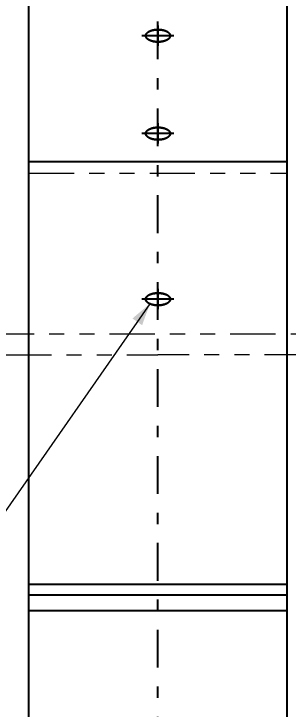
# Model space of a CAD drawing. Header units: millimetres. Extents: x -1604 to 1596, y -1101 to 1107.
# Drawn here: x -1327.3 to -1182.8, y -390.1 to -24.3 of the extents above; entities that cross this region are included whole.
import ezdxf
from ezdxf.enums import TextEntityAlignment as Align

# ---------------------------------------------------------------- set-up
doc = ezdxf.new("R2010")
doc.units = ezdxf.units.MM
doc.header["$LTSCALE"] = 8
for name, pattern in [('CENTER', [5.716318, 2.485356, -1.242678, 0.745607, -1.242678]), ('DIVIDE', [7.953138, 2.982427, -0.994142, 0.994142, -0.994142, 0.994142, -0.994142]), ('PHANTOM', [7.704603, 2.485356, -1.242678, 0.745607, -1.242678, 0.745607, -1.242678])]:
    doc.linetypes.add(name, pattern=pattern)
doc.styles.add('FdaStyle0', font='', dxfattribs={"width": 0.633743, "height": 24})
doc.styles.get('FdaStyle0').set_extended_font_data('굴림체')

# ---------------------------------------------------------------- blocks, each defined once
blk = doc.blocks.new('DC_GROUP_20')
at = {"color": 4, "linetype": 'PHANTOM'}
for p, q in [((-1254.42, -32.93), (-1254.22, -32.88)), ((-1254.22, -32.88), (-1254.42, -32.93)), ((-1254.22, -32.88), (-1254.02, -32.84)), ((-1254.02, -32.84), (-1254.22, -32.88)), ((-1254.02, -32.84), (-1253.81, -32.79)), ((-1253.81, -32.79), (-1254.02, -32.84)), ((-1253.81, -32.79), (-1253.6, -32.75)), ((-1253.6, -32.75), (-1253.81, -32.79)), ((-1253.6, -32.75), (-1253.38, -32.72)), ((-1253.38, -32.72), (-1253.6, -32.75)), ((-1253.38, -32.72), (-1253.16, -32.68)), ((-1253.16, -32.68), (-1253.38, -32.72)), ((-1253.16, -32.68), (-1252.94, -32.65)), ((-1252.94, -32.65), (-1253.16, -32.68)), ((-1252.94, -32.65), (-1252.72, -32.63)), ((-1252.72, -32.63), (-1252.94, -32.65)), ((-1252.72, -32.63), (-1252.5, -32.61)), ((-1252.5, -32.61), (-1252.72, -32.63)), ((-1252.5, -32.61), (-1252.28, -32.59)), ((-1252.28, -32.59), (-1252.5, -32.61)), ((-1252.28, -32.59), (-1252.05, -32.58)), ((-1252.05, -32.58), (-1252.28, -32.59)), ((-1252.05, -32.58), (-1251.83, -32.57)), ((-1251.83, -32.57), (-1252.05, -32.58)), ((-1251.83, -32.57), (-1251.6, -32.56)), ((-1251.6, -32.56), (-1251.83, -32.57)), ((-1251.6, -32.56), (-1251.37, -32.56)), ((-1251.37, -32.56), (-1251.6, -32.56)), ((-1251.37, -30.31), (-1251.37, -41)), ((-1251.37, -32.56), (-1251.15, -32.56)), ((-1251.15, -32.56), (-1251.37, -32.56)), ((-1251.15, -32.56), (-1250.92, -32.57)), ((-1250.92, -32.57), (-1251.15, -32.56)), ((-1250.92, -32.57), (-1250.69, -32.58)), ((-1250.69, -32.58), (-1250.92, -32.57)), ((-1250.69, -32.58), (-1250.47, -32.59)), ((-1250.47, -32.59), (-1250.69, -32.58)), ((-1250.47, -32.59), (-1250.24, -32.61)), ((-1250.24, -32.61), (-1250.47, -32.59)), ((-1250.24, -32.61), (-1250.02, -32.63)), ((-1250.02, -32.63), (-1250.24, -32.61)), ((-1250.02, -32.63), (-1249.8, -32.65)), ((-1249.8, -32.65), (-1250.02, -32.63)), ((-1249.8, -32.65), (-1249.58, -32.68)), ((-1249.58, -32.68), (-1249.8, -32.65)), ((-1249.58, -32.68), (-1249.36, -32.72)), ((-1249.36, -32.72), (-1249.58, -32.68)), ((-1249.36, -32.72), (-1249.15, -32.75)), ((-1249.15, -32.75), (-1249.36, -32.72)), ((-1249.15, -32.75), (-1248.94, -32.79)), ((-1248.94, -32.79), (-1249.15, -32.75)), ((-1248.94, -32.79), (-1248.73, -32.84)), ((-1248.73, -32.84), (-1248.94, -32.79)), ((-1248.73, -32.84), (-1248.52, -32.88)), ((-1248.52, -32.88), (-1248.73, -32.84)), ((-1248.52, -32.88), (-1248.32, -32.93)), ((-1248.32, -32.93), (-1248.52, -32.88)), ((-1257.87, -35.64), (-1257.86, -35.53)), ((-1257.86, -35.53), (-1257.87, -35.64)), ((-1257.87, -35.75), (-1257.87, -35.64)), ((-1257.87, -35.64), (-1257.87, -35.75)), ((-1257.86, -35.98), (-1257.87, -35.75)), ((-1257.87, -35.75), (-1257.87, -35.87)), ((-1257.87, -35.87), (-1257.86, -35.98)), ((-1257.86, -35.53), (-1257.84, -35.42)), ((-1257.84, -35.42), (-1257.86, -35.53)), ((-1257.84, -36.09), (-1257.86, -35.98)), ((-1257.86, -35.98), (-1257.84, -36.09)), ((-1257.84, -35.42), (-1257.81, -35.31)), ((-1257.81, -35.31), (-1257.84, -35.42)), ((-1257.81, -36.2), (-1257.84, -36.09)), ((-1257.84, -36.09), (-1257.81, -36.2)), ((-1257.81, -35.31), (-1257.77, -35.2)), ((-1257.77, -35.2), (-1257.81, -35.31)), ((-1257.77, -36.31), (-1257.81, -36.2)), ((-1257.81, -36.2), (-1257.77, -36.31)), ((-1257.77, -35.2), (-1257.73, -35.09)), ((-1257.73, -35.09), (-1257.77, -35.2)), ((-1257.73, -36.42), (-1257.77, -36.31)), ((-1257.77, -36.31), (-1257.73, -36.42)), ((-1257.73, -35.09), (-1257.68, -34.98)), ((-1257.68, -34.98), (-1257.73, -35.09)), ((-1257.68, -36.53), (-1257.73, -36.42)), ((-1257.73, -36.42), (-1257.68, -36.53)), ((-1257.68, -34.98), (-1257.62, -34.87)), ((-1257.62, -34.87), (-1257.68, -34.98)), ((-1257.62, -36.63), (-1257.68, -36.53)), ((-1257.68, -36.53), (-1257.62, -36.63)), ((-1257.62, -34.87), (-1257.55, -34.77)), ((-1257.55, -34.77), (-1257.62, -34.87)), ((-1257.55, -34.77), (-1257.48, -34.66)), ((-1257.48, -34.66), (-1257.55, -34.77)), ((-1257.48, -34.66), (-1257.4, -34.56)), ((-1257.4, -34.56), (-1257.48, -34.66)), ((-1257.4, -34.56), (-1257.31, -34.45)), ((-1257.31, -34.45), (-1257.4, -34.56)), ((-1257.31, -34.45), (-1257.21, -34.35)), ((-1257.21, -34.35), (-1257.31, -34.45)), ((-1257.21, -34.35), (-1257.11, -34.25)), ((-1257.11, -34.25), (-1257.21, -34.35)), ((-1257.11, -34.25), (-1257, -34.16)), ((-1257, -34.16), (-1257.11, -34.25)), ((-1257, -34.16), (-1256.88, -34.06)), ((-1256.88, -34.06), (-1257, -34.16)), ((-1256.88, -34.06), (-1256.76, -33.97)), ((-1256.76, -33.97), (-1256.88, -34.06)), ((-1256.76, -33.97), (-1256.63, -33.88)), ((-1256.63, -33.88), (-1256.76, -33.97)), ((-1256.63, -33.88), (-1256.49, -33.79)), ((-1256.49, -33.79), (-1256.63, -33.88)), ((-1256.49, -33.79), (-1256.35, -33.7)), ((-1256.35, -33.7), (-1256.49, -33.79)), ((-1256.35, -33.7), (-1256.2, -33.62)), ((-1256.2, -33.62), (-1256.35, -33.7)), ((-1256.2, -33.62), (-1256.05, -33.54)), ((-1256.05, -33.54), (-1256.2, -33.62)), ((-1256.05, -33.54), (-1255.89, -33.46)), ((-1255.89, -33.46), (-1256.05, -33.54)), ((-1255.89, -33.46), (-1255.72, -33.38)), ((-1255.72, -33.38), (-1255.89, -33.46)), ((-1255.72, -33.38), (-1255.55, -33.31)), ((-1255.55, -33.31), (-1255.72, -33.38)), ((-1255.55, -33.31), (-1255.37, -33.24)), ((-1255.37, -33.24), (-1255.55, -33.31)), ((-1255.37, -33.24), (-1255.19, -33.17)), ((-1255.19, -33.17), (-1255.37, -33.24)), ((-1255.19, -33.17), (-1255.01, -33.11)), ((-1255.01, -33.11), (-1255.19, -33.17)), ((-1255.01, -33.11), (-1254.82, -33.05)), ((-1254.82, -33.05), (-1255.01, -33.11)), ((-1254.82, -33.05), (-1254.62, -32.99)), ((-1254.62, -32.99), (-1254.82, -33.05)), ((-1254.62, -32.99), (-1254.42, -32.93)), ((-1254.42, -32.93), (-1254.62, -32.99)), ((-1248.32, -32.93), (-1248.12, -32.99)), ((-1248.12, -32.99), (-1248.32, -32.93)), ((-1248.12, -32.99), (-1247.93, -33.05)), ((-1247.93, -33.05), (-1248.12, -32.99)), ((-1247.93, -33.05), (-1247.74, -33.11)), ((-1247.74, -33.11), (-1247.93, -33.05)), ((-1247.74, -33.11), (-1247.55, -33.17)), ((-1247.55, -33.17), (-1247.74, -33.11)), ((-1247.55, -33.17), (-1247.37, -33.24)), ((-1247.37, -33.24), (-1247.55, -33.17)), ((-1247.37, -33.24), (-1247.19, -33.31)), ((-1247.19, -33.31), (-1247.37, -33.24)), ((-1247.19, -33.31), (-1247.02, -33.38)), ((-1247.02, -33.38), (-1247.19, -33.31)), ((-1247.02, -33.38), (-1246.86, -33.46)), ((-1246.86, -33.46), (-1247.02, -33.38)), ((-1246.86, -33.46), (-1246.7, -33.54)), ((-1246.7, -33.54), (-1246.86, -33.46)), ((-1246.7, -33.54), (-1246.54, -33.62)), ((-1246.54, -33.62), (-1246.7, -33.54)), ((-1246.54, -33.62), (-1246.39, -33.7)), ((-1246.39, -33.7), (-1246.54, -33.62)), ((-1246.39, -33.7), (-1246.25, -33.79)), ((-1246.25, -33.79), (-1246.39, -33.7)), ((-1246.25, -33.79), (-1246.11, -33.88)), ((-1246.11, -33.88), (-1246.25, -33.79)), ((-1246.11, -33.88), (-1245.98, -33.97)), ((-1245.98, -33.97), (-1246.11, -33.88)), ((-1245.98, -33.97), (-1245.86, -34.06)), ((-1245.86, -34.06), (-1245.98, -33.97)), ((-1245.86, -34.06), (-1245.74, -34.16)), ((-1245.74, -34.16), (-1245.86, -34.06)), ((-1245.74, -34.16), (-1245.63, -34.25)), ((-1245.63, -34.25), (-1245.74, -34.16)), ((-1245.63, -34.25), (-1245.53, -34.35)), ((-1245.53, -34.35), (-1245.63, -34.25)), ((-1245.53, -34.35), (-1245.43, -34.45)), ((-1245.43, -34.45), (-1245.53, -34.35)), ((-1245.43, -34.45), (-1245.35, -34.56)), ((-1245.35, -34.56), (-1245.43, -34.45)), ((-1245.35, -34.56), (-1245.26, -34.66)), ((-1245.26, -34.66), (-1245.35, -34.56)), ((-1245.26, -34.66), (-1245.19, -34.77)), ((-1245.19, -34.77), (-1245.26, -34.66)), ((-1245.19, -34.77), (-1245.12, -34.87)), ((-1245.12, -34.87), (-1245.19, -34.77)), ((-1245.12, -34.87), (-1245.07, -34.98)), ((-1245.07, -34.98), (-1245.12, -34.87)), ((-1245.07, -36.53), (-1245.12, -36.63)), ((-1245.12, -36.63), (-1245.07, -36.53)), ((-1245.07, -34.98), (-1245.01, -35.09)), ((-1245.01, -35.09), (-1245.07, -34.98)), ((-1245.01, -36.42), (-1245.07, -36.53)), ((-1245.07, -36.53), (-1245.01, -36.42)), ((-1245.01, -35.09), (-1244.97, -35.2)), ((-1244.97, -35.2), (-1245.01, -35.09)), ((-1244.97, -36.31), (-1245.01, -36.42)), ((-1245.01, -36.42), (-1244.97, -36.31)), ((-1244.97, -35.2), (-1244.94, -35.31)), ((-1244.94, -35.31), (-1244.97, -35.2)), ((-1244.94, -36.2), (-1244.97, -36.31)), ((-1244.97, -36.31), (-1244.94, -36.2)), ((-1244.94, -35.31), (-1244.91, -35.42)), ((-1244.91, -35.42), (-1244.94, -35.31)), ((-1244.91, -36.09), (-1244.94, -36.2)), ((-1244.94, -36.2), (-1244.91, -36.09)), ((-1244.91, -35.42), (-1244.89, -35.53)), ((-1244.89, -35.53), (-1244.91, -35.42)), ((-1244.89, -35.98), (-1244.91, -36.09)), ((-1244.91, -36.09), (-1244.89, -35.98)), ((-1244.89, -35.53), (-1244.88, -35.64)), ((-1244.88, -35.64), (-1244.89, -35.53)), ((-1244.89, -35.98), (-1244.87, -35.75)), ((-1244.88, -35.87), (-1244.89, -35.98)), ((-1244.88, -35.64), (-1244.87, -35.75)), ((-1244.87, -35.75), (-1244.88, -35.64)), ((-1244.87, -35.75), (-1244.88, -35.87)), ((-1257.55, -36.74), (-1257.62, -36.63)), ((-1257.62, -36.63), (-1257.55, -36.74)), ((-1257.48, -36.85), (-1257.55, -36.74)), ((-1257.55, -36.74), (-1257.48, -36.85)), ((-1257.4, -36.95), (-1257.48, -36.85)), ((-1257.48, -36.85), (-1257.4, -36.95)), ((-1257.31, -37.05), (-1257.4, -36.95)), ((-1257.4, -36.95), (-1257.31, -37.05)), ((-1257.21, -37.15), (-1257.31, -37.05)), ((-1257.31, -37.05), (-1257.21, -37.15)), ((-1257.11, -37.25), (-1257.21, -37.15)), ((-1257.21, -37.15), (-1257.11, -37.25)), ((-1257, -37.35), (-1257.11, -37.25)), ((-1257.11, -37.25), (-1257, -37.35)), ((-1256.88, -37.45), (-1257, -37.35)), ((-1257, -37.35), (-1256.88, -37.45)), ((-1256.76, -37.54), (-1256.88, -37.45)), ((-1256.88, -37.45), (-1256.76, -37.54)), ((-1256.63, -37.63), (-1256.76, -37.54)), ((-1256.76, -37.54), (-1256.63, -37.63)), ((-1256.49, -37.72), (-1256.63, -37.63)), ((-1256.63, -37.63), (-1256.49, -37.72)), ((-1256.35, -37.81), (-1256.49, -37.72)), ((-1256.49, -37.72), (-1256.35, -37.81)), ((-1256.2, -37.89), (-1256.35, -37.81)), ((-1256.35, -37.81), (-1256.2, -37.89)), ((-1256.05, -37.97), (-1256.2, -37.89)), ((-1256.2, -37.89), (-1256.05, -37.97)), ((-1255.89, -38.05), (-1256.05, -37.97)), ((-1256.05, -37.97), (-1255.89, -38.05)), ((-1255.72, -38.13), (-1255.89, -38.05)), ((-1255.89, -38.05), (-1255.72, -38.13)), ((-1255.55, -38.2), (-1255.72, -38.13)), ((-1255.72, -38.13), (-1255.55, -38.2)), ((-1255.37, -38.27), (-1255.55, -38.2)), ((-1255.55, -38.2), (-1255.37, -38.27)), ((-1255.19, -38.34), (-1255.37, -38.27)), ((-1255.37, -38.27), (-1255.19, -38.34)), ((-1255.01, -38.4), (-1255.19, -38.34)), ((-1255.19, -38.34), (-1255.01, -38.4)), ((-1254.82, -38.46), (-1255.01, -38.4)), ((-1255.01, -38.4), (-1254.82, -38.46)), ((-1254.62, -38.52), (-1254.82, -38.46)), ((-1254.82, -38.46), (-1254.62, -38.52)), ((-1254.42, -38.57), (-1254.62, -38.52)), ((-1254.62, -38.52), (-1254.42, -38.57)), ((-1254.22, -38.63), (-1254.42, -38.57)), ((-1254.42, -38.57), (-1254.22, -38.63)), ((-1254.02, -38.67), (-1254.22, -38.63)), ((-1254.22, -38.63), (-1254.02, -38.67)), ((-1253.81, -38.72), (-1254.02, -38.67)), ((-1254.02, -38.67), (-1253.81, -38.72)), ((-1253.6, -38.76), (-1253.81, -38.72)), ((-1253.81, -38.72), (-1253.6, -38.76)), ((-1253.38, -38.79), (-1253.6, -38.76)), ((-1253.6, -38.76), (-1253.38, -38.79)), ((-1253.16, -38.82), (-1253.38, -38.79)), ((-1253.38, -38.79), (-1253.16, -38.82)), ((-1252.94, -38.85), (-1253.16, -38.82)), ((-1253.16, -38.82), (-1252.94, -38.85)), ((-1252.72, -38.88), (-1252.94, -38.85)), ((-1252.94, -38.85), (-1252.72, -38.88)), ((-1252.5, -38.9), (-1252.72, -38.88)), ((-1252.72, -38.88), (-1252.5, -38.9)), ((-1252.28, -38.92), (-1252.5, -38.9)), ((-1252.5, -38.9), (-1252.28, -38.92)), ((-1252.05, -38.93), (-1252.28, -38.92)), ((-1252.28, -38.92), (-1252.05, -38.93)), ((-1251.83, -38.94), (-1252.05, -38.93)), ((-1252.05, -38.93), (-1251.83, -38.94)), ((-1251.6, -38.95), (-1251.83, -38.94)), ((-1251.83, -38.94), (-1251.6, -38.95)), ((-1251.37, -38.95), (-1251.6, -38.95)), ((-1251.6, -38.95), (-1251.37, -38.95)), ((-1251.15, -38.95), (-1251.37, -38.95)), ((-1251.37, -38.95), (-1251.15, -38.95)), ((-1250.92, -38.94), (-1251.15, -38.95)), ((-1251.15, -38.95), (-1250.92, -38.94)), ((-1250.69, -38.93), (-1250.92, -38.94)), ((-1250.92, -38.94), (-1250.69, -38.93)), ((-1250.47, -38.92), (-1250.69, -38.93)), ((-1250.69, -38.93), (-1250.47, -38.92)), ((-1250.24, -38.9), (-1250.47, -38.92)), ((-1250.47, -38.92), (-1250.24, -38.9)), ((-1250.02, -38.88), (-1250.24, -38.9)), ((-1250.24, -38.9), (-1250.02, -38.88)), ((-1249.8, -38.85), (-1250.02, -38.88)), ((-1250.02, -38.88), (-1249.8, -38.85)), ((-1249.58, -38.82), (-1249.8, -38.85)), ((-1249.8, -38.85), (-1249.58, -38.82)), ((-1249.36, -38.79), (-1249.58, -38.82)), ((-1249.58, -38.82), (-1249.36, -38.79)), ((-1249.15, -38.76), (-1249.36, -38.79)), ((-1249.36, -38.79), (-1249.15, -38.76)), ((-1248.94, -38.72), (-1249.15, -38.76)), ((-1249.15, -38.76), (-1248.94, -38.72)), ((-1248.73, -38.67), (-1248.94, -38.72)), ((-1248.94, -38.72), (-1248.73, -38.67)), ((-1248.52, -38.63), (-1248.73, -38.67)), ((-1248.73, -38.67), (-1248.52, -38.63)), ((-1248.32, -38.57), (-1248.52, -38.63)), ((-1248.52, -38.63), (-1248.32, -38.57)), ((-1248.12, -38.52), (-1248.32, -38.57)), ((-1248.32, -38.57), (-1248.12, -38.52)), ((-1247.93, -38.46), (-1248.12, -38.52)), ((-1248.12, -38.52), (-1247.93, -38.46)), ((-1247.74, -38.4), (-1247.93, -38.46)), ((-1247.93, -38.46), (-1247.74, -38.4)), ((-1247.55, -38.34), (-1247.74, -38.4)), ((-1247.74, -38.4), (-1247.55, -38.34)), ((-1247.37, -38.27), (-1247.55, -38.34)), ((-1247.55, -38.34), (-1247.37, -38.27)), ((-1247.19, -38.2), (-1247.37, -38.27)), ((-1247.37, -38.27), (-1247.19, -38.2)), ((-1247.02, -38.13), (-1247.19, -38.2)), ((-1247.19, -38.2), (-1247.02, -38.13)), ((-1246.86, -38.05), (-1247.02, -38.13)), ((-1247.02, -38.13), (-1246.86, -38.05)), ((-1246.7, -37.97), (-1246.86, -38.05)), ((-1246.86, -38.05), (-1246.7, -37.97)), ((-1246.54, -37.89), (-1246.7, -37.97)), ((-1246.7, -37.97), (-1246.54, -37.89)), ((-1246.39, -37.81), (-1246.54, -37.89)), ((-1246.54, -37.89), (-1246.39, -37.81)), ((-1246.25, -37.72), (-1246.39, -37.81)), ((-1246.39, -37.81), (-1246.25, -37.72)), ((-1246.11, -37.63), (-1246.25, -37.72)), ((-1246.25, -37.72), (-1246.11, -37.63)), ((-1245.98, -37.54), (-1246.11, -37.63)), ((-1246.11, -37.63), (-1245.98, -37.54)), ((-1245.86, -37.45), (-1245.98, -37.54)), ((-1245.98, -37.54), (-1245.86, -37.45)), ((-1245.74, -37.35), (-1245.86, -37.45)), ((-1245.86, -37.45), (-1245.74, -37.35)), ((-1245.63, -37.25), (-1245.74, -37.35)), ((-1245.74, -37.35), (-1245.63, -37.25)), ((-1245.53, -37.15), (-1245.63, -37.25)), ((-1245.63, -37.25), (-1245.53, -37.15)), ((-1245.43, -37.05), (-1245.53, -37.15)), ((-1245.53, -37.15), (-1245.43, -37.05)), ((-1245.35, -36.95), (-1245.43, -37.05)), ((-1245.43, -37.05), (-1245.35, -36.95)), ((-1245.26, -36.85), (-1245.35, -36.95)), ((-1245.35, -36.95), (-1245.26, -36.85)), ((-1245.19, -36.74), (-1245.26, -36.85)), ((-1245.26, -36.85), (-1245.19, -36.74)), ((-1245.12, -36.63), (-1245.19, -36.74)), ((-1245.19, -36.74), (-1245.12, -36.63)), ((-1252.94, -84.14), (-1252.72, -84.12)), ((-1252.72, -84.12), (-1252.94, -84.14)), ((-1252.72, -84.12), (-1252.5, -84.1)), ((-1252.5, -84.1), (-1252.72, -84.12)), ((-1252.5, -84.1), (-1252.28, -84.08)), ((-1252.28, -84.08), (-1252.5, -84.1)), ((-1252.28, -84.08), (-1252.05, -84.07)), ((-1252.05, -84.07), (-1252.28, -84.08)), ((-1252.05, -84.07), (-1251.83, -84.06)), ((-1251.83, -84.06), (-1252.05, -84.07)), ((-1251.83, -84.06), (-1251.6, -84.05)), ((-1251.6, -84.05), (-1251.83, -84.06)), ((-1251.6, -84.05), (-1251.37, -84.05)), ((-1251.37, -84.05), (-1251.6, -84.05)), ((-1251.37, -81.79), (-1251.37, -92.49)), ((-1251.37, -84.05), (-1251.15, -84.05)), ((-1251.15, -84.05), (-1251.37, -84.05)), ((-1251.15, -84.05), (-1250.92, -84.06)), ((-1250.92, -84.06), (-1251.15, -84.05)), ((-1250.92, -84.06), (-1250.69, -84.07)), ((-1250.69, -84.07), (-1250.92, -84.06)), ((-1250.69, -84.07), (-1250.47, -84.08)), ((-1250.47, -84.08), (-1250.69, -84.07)), ((-1250.47, -84.08), (-1250.24, -84.1)), ((-1250.24, -84.1), (-1250.47, -84.08)), ((-1250.24, -84.1), (-1250.02, -84.12)), ((-1250.02, -84.12), (-1250.24, -84.1)), ((-1250.02, -84.12), (-1249.8, -84.14)), ((-1249.8, -84.14), (-1250.02, -84.12)), ((-1257.87, -87.13), (-1257.86, -87.02)), ((-1257.86, -87.02), (-1257.87, -87.13)), ((-1257.87, -87.24), (-1257.87, -87.13)), ((-1257.87, -87.13), (-1257.87, -87.24)), ((-1257.86, -87.47), (-1257.87, -87.24)), ((-1257.87, -87.24), (-1257.87, -87.35)), ((-1257.87, -87.35), (-1257.86, -87.47)), ((-1257.86, -87.02), (-1257.84, -86.91)), ((-1257.84, -86.91), (-1257.86, -87.02)), ((-1257.84, -87.58), (-1257.86, -87.47)), ((-1257.86, -87.47), (-1257.84, -87.58)), ((-1257.84, -86.91), (-1257.81, -86.8)), ((-1257.81, -86.8), (-1257.84, -86.91)), ((-1257.81, -87.69), (-1257.84, -87.58)), ((-1257.84, -87.58), (-1257.81, -87.69)), ((-1257.81, -86.8), (-1257.77, -86.69)), ((-1257.77, -86.69), (-1257.81, -86.8)), ((-1257.77, -87.8), (-1257.81, -87.69)), ((-1257.81, -87.69), (-1257.77, -87.8)), ((-1257.77, -86.69), (-1257.73, -86.58)), ((-1257.73, -86.58), (-1257.77, -86.69)), ((-1257.73, -86.58), (-1257.68, -86.47)), ((-1257.68, -86.47), (-1257.73, -86.58)), ((-1257.68, -86.47), (-1257.62, -86.36)), ((-1257.62, -86.36), (-1257.68, -86.47)), ((-1257.62, -86.36), (-1257.55, -86.26)), ((-1257.55, -86.26), (-1257.62, -86.36)), ((-1257.55, -86.26), (-1257.48, -86.15)), ((-1257.48, -86.15), (-1257.55, -86.26)), ((-1257.48, -86.15), (-1257.4, -86.05)), ((-1257.4, -86.05), (-1257.48, -86.15)), ((-1257.4, -86.05), (-1257.31, -85.94)), ((-1257.31, -85.94), (-1257.4, -86.05)), ((-1257.31, -85.94), (-1257.21, -85.84)), ((-1257.21, -85.84), (-1257.31, -85.94)), ((-1257.21, -85.84), (-1257.11, -85.74)), ((-1257.11, -85.74), (-1257.21, -85.84)), ((-1257.11, -85.74), (-1257, -85.65)), ((-1257, -85.65), (-1257.11, -85.74)), ((-1257, -85.65), (-1256.88, -85.55)), ((-1256.88, -85.55), (-1257, -85.65)), ((-1256.88, -85.55), (-1256.76, -85.46)), ((-1256.76, -85.46), (-1256.88, -85.55)), ((-1256.76, -85.46), (-1256.63, -85.36)), ((-1256.63, -85.36), (-1256.76, -85.46)), ((-1256.63, -85.36), (-1256.49, -85.28)), ((-1256.49, -85.28), (-1256.63, -85.36)), ((-1256.49, -85.28), (-1256.35, -85.19)), ((-1256.35, -85.19), (-1256.49, -85.28)), ((-1256.35, -85.19), (-1256.2, -85.11)), ((-1256.2, -85.11), (-1256.35, -85.19)), ((-1256.2, -85.11), (-1256.05, -85.02)), ((-1256.05, -85.02), (-1256.2, -85.11)), ((-1256.05, -85.02), (-1255.89, -84.94)), ((-1255.89, -84.94), (-1256.05, -85.02)), ((-1255.89, -84.94), (-1255.72, -84.87)), ((-1255.72, -84.87), (-1255.89, -84.94)), ((-1255.72, -84.87), (-1255.55, -84.8)), ((-1255.55, -84.8), (-1255.72, -84.87)), ((-1255.55, -84.8), (-1255.37, -84.73)), ((-1255.37, -84.73), (-1255.55, -84.8)), ((-1255.37, -84.73), (-1255.19, -84.66)), ((-1255.19, -84.66), (-1255.37, -84.73)), ((-1255.19, -84.66), (-1255.01, -84.59)), ((-1255.01, -84.59), (-1255.19, -84.66)), ((-1255.01, -84.59), (-1254.82, -84.53)), ((-1254.82, -84.53), (-1255.01, -84.59)), ((-1254.82, -84.53), (-1254.62, -84.48)), ((-1254.62, -84.48), (-1254.82, -84.53)), ((-1254.62, -84.48), (-1254.42, -84.42)), ((-1254.42, -84.42), (-1254.62, -84.48)), ((-1254.42, -84.42), (-1254.22, -84.37)), ((-1254.22, -84.37), (-1254.42, -84.42)), ((-1254.22, -84.37), (-1254.02, -84.32)), ((-1254.02, -84.32), (-1254.22, -84.37)), ((-1254.02, -84.32), (-1253.81, -84.28)), ((-1253.81, -84.28), (-1254.02, -84.32)), ((-1253.81, -84.28), (-1253.6, -84.24)), ((-1253.6, -84.24), (-1253.81, -84.28)), ((-1253.6, -84.24), (-1253.38, -84.2)), ((-1253.38, -84.2), (-1253.6, -84.24)), ((-1253.38, -84.2), (-1253.16, -84.17)), ((-1253.16, -84.17), (-1253.38, -84.2)), ((-1253.16, -84.17), (-1252.94, -84.14)), ((-1252.94, -84.14), (-1253.16, -84.17)), ((-1249.8, -84.14), (-1249.58, -84.17)), ((-1249.58, -84.17), (-1249.8, -84.14)), ((-1249.58, -84.17), (-1249.36, -84.2)), ((-1249.36, -84.2), (-1249.58, -84.17)), ((-1249.36, -84.2), (-1249.15, -84.24)), ((-1249.15, -84.24), (-1249.36, -84.2)), ((-1249.15, -84.24), (-1248.94, -84.28)), ((-1248.94, -84.28), (-1249.15, -84.24)), ((-1248.94, -84.28), (-1248.73, -84.32)), ((-1248.73, -84.32), (-1248.94, -84.28)), ((-1248.73, -84.32), (-1248.52, -84.37)), ((-1248.52, -84.37), (-1248.73, -84.32)), ((-1248.52, -84.37), (-1248.32, -84.42)), ((-1248.32, -84.42), (-1248.52, -84.37)), ((-1248.32, -84.42), (-1248.12, -84.48)), ((-1248.12, -84.48), (-1248.32, -84.42)), ((-1248.12, -84.48), (-1247.93, -84.53)), ((-1247.93, -84.53), (-1248.12, -84.48)), ((-1247.93, -84.53), (-1247.74, -84.59)), ((-1247.74, -84.59), (-1247.93, -84.53)), ((-1247.74, -84.59), (-1247.55, -84.66)), ((-1247.55, -84.66), (-1247.74, -84.59)), ((-1247.55, -84.66), (-1247.37, -84.73)), ((-1247.37, -84.73), (-1247.55, -84.66)), ((-1247.37, -84.73), (-1247.19, -84.8)), ((-1247.19, -84.8), (-1247.37, -84.73)), ((-1247.19, -84.8), (-1247.02, -84.87)), ((-1247.02, -84.87), (-1247.19, -84.8)), ((-1247.02, -84.87), (-1246.86, -84.94)), ((-1246.86, -84.94), (-1247.02, -84.87)), ((-1246.86, -84.94), (-1246.7, -85.02)), ((-1246.7, -85.02), (-1246.86, -84.94)), ((-1246.7, -85.02), (-1246.54, -85.11)), ((-1246.54, -85.11), (-1246.7, -85.02)), ((-1246.54, -85.11), (-1246.39, -85.19)), ((-1246.39, -85.19), (-1246.54, -85.11)), ((-1246.39, -85.19), (-1246.25, -85.28)), ((-1246.25, -85.28), (-1246.39, -85.19)), ((-1246.25, -85.28), (-1246.11, -85.36)), ((-1246.11, -85.36), (-1246.25, -85.28)), ((-1246.11, -85.36), (-1245.98, -85.46)), ((-1245.98, -85.46), (-1246.11, -85.36)), ((-1245.98, -85.46), (-1245.86, -85.55)), ((-1245.86, -85.55), (-1245.98, -85.46)), ((-1245.86, -85.55), (-1245.74, -85.65)), ((-1245.74, -85.65), (-1245.86, -85.55)), ((-1245.74, -85.65), (-1245.63, -85.74)), ((-1245.63, -85.74), (-1245.74, -85.65)), ((-1245.63, -85.74), (-1245.53, -85.84)), ((-1245.53, -85.84), (-1245.63, -85.74)), ((-1245.53, -85.84), (-1245.43, -85.94)), ((-1245.43, -85.94), (-1245.53, -85.84)), ((-1245.43, -85.94), (-1245.35, -86.05)), ((-1245.35, -86.05), (-1245.43, -85.94)), ((-1245.35, -86.05), (-1245.26, -86.15)), ((-1245.26, -86.15), (-1245.35, -86.05)), ((-1245.26, -86.15), (-1245.19, -86.26)), ((-1245.19, -86.26), (-1245.26, -86.15)), ((-1245.19, -86.26), (-1245.12, -86.36)), ((-1245.12, -86.36), (-1245.19, -86.26)), ((-1245.12, -86.36), (-1245.07, -86.47)), ((-1245.07, -86.47), (-1245.12, -86.36)), ((-1245.07, -86.47), (-1245.01, -86.58)), ((-1245.01, -86.58), (-1245.07, -86.47)), ((-1245.01, -86.58), (-1244.97, -86.69)), ((-1244.97, -86.69), (-1245.01, -86.58)), ((-1244.97, -86.69), (-1244.94, -86.8)), ((-1244.94, -86.8), (-1244.97, -86.69)), ((-1244.94, -87.69), (-1244.97, -87.8)), ((-1244.97, -87.8), (-1244.94, -87.69)), ((-1244.94, -86.8), (-1244.91, -86.91)), ((-1244.91, -86.91), (-1244.94, -86.8)), ((-1244.91, -87.58), (-1244.94, -87.69)), ((-1244.94, -87.69), (-1244.91, -87.58)), ((-1244.91, -86.91), (-1244.89, -87.02)), ((-1244.89, -87.02), (-1244.91, -86.91)), ((-1244.89, -87.47), (-1244.91, -87.58)), ((-1244.91, -87.58), (-1244.89, -87.47)), ((-1244.89, -87.02), (-1244.88, -87.13)), ((-1244.88, -87.13), (-1244.89, -87.02)), ((-1244.89, -87.47), (-1244.87, -87.24)), ((-1244.88, -87.35), (-1244.89, -87.47)), ((-1244.88, -87.13), (-1244.87, -87.24)), ((-1244.87, -87.24), (-1244.88, -87.13)), ((-1244.87, -87.24), (-1244.88, -87.35)), ((-1257.73, -87.91), (-1257.77, -87.8)), ((-1257.77, -87.8), (-1257.73, -87.91)), ((-1257.68, -88.02), (-1257.73, -87.91)), ((-1257.73, -87.91), (-1257.68, -88.02)), ((-1257.62, -88.12), (-1257.68, -88.02)), ((-1257.68, -88.02), (-1257.62, -88.12)), ((-1257.55, -88.23), (-1257.62, -88.12)), ((-1257.62, -88.12), (-1257.55, -88.23)), ((-1257.48, -88.34), (-1257.55, -88.23)), ((-1257.55, -88.23), (-1257.48, -88.34)), ((-1257.4, -88.44), (-1257.48, -88.34)), ((-1257.48, -88.34), (-1257.4, -88.44)), ((-1257.31, -88.54), (-1257.4, -88.44)), ((-1257.4, -88.44), (-1257.31, -88.54)), ((-1257.21, -88.64), (-1257.31, -88.54)), ((-1257.31, -88.54), (-1257.21, -88.64)), ((-1257.11, -88.74), (-1257.21, -88.64)), ((-1257.21, -88.64), (-1257.11, -88.74)), ((-1257, -88.84), (-1257.11, -88.74)), ((-1257.11, -88.74), (-1257, -88.84)), ((-1256.88, -88.94), (-1257, -88.84)), ((-1257, -88.84), (-1256.88, -88.94)), ((-1256.76, -89.03), (-1256.88, -88.94)), ((-1256.88, -88.94), (-1256.76, -89.03)), ((-1256.63, -89.12), (-1256.76, -89.03)), ((-1256.76, -89.03), (-1256.63, -89.12)), ((-1256.49, -89.21), (-1256.63, -89.12)), ((-1256.63, -89.12), (-1256.49, -89.21)), ((-1256.35, -89.3), (-1256.49, -89.21)), ((-1256.49, -89.21), (-1256.35, -89.3)), ((-1256.2, -89.38), (-1256.35, -89.3)), ((-1256.35, -89.3), (-1256.2, -89.38)), ((-1256.05, -89.46), (-1256.2, -89.38)), ((-1256.2, -89.38), (-1256.05, -89.46)), ((-1255.89, -89.54), (-1256.05, -89.46)), ((-1256.05, -89.46), (-1255.89, -89.54)), ((-1255.72, -89.62), (-1255.89, -89.54)), ((-1255.89, -89.54), (-1255.72, -89.62)), ((-1255.55, -89.69), (-1255.72, -89.62)), ((-1255.72, -89.62), (-1255.55, -89.69)), ((-1255.37, -89.76), (-1255.55, -89.69)), ((-1255.55, -89.69), (-1255.37, -89.76)), ((-1255.19, -89.83), (-1255.37, -89.76)), ((-1255.37, -89.76), (-1255.19, -89.83)), ((-1255.01, -89.89), (-1255.19, -89.83)), ((-1255.19, -89.83), (-1255.01, -89.89)), ((-1254.82, -89.95), (-1255.01, -89.89)), ((-1255.01, -89.89), (-1254.82, -89.95)), ((-1254.62, -90.01), (-1254.82, -89.95)), ((-1254.82, -89.95), (-1254.62, -90.01)), ((-1254.42, -90.06), (-1254.62, -90.01)), ((-1254.62, -90.01), (-1254.42, -90.06)), ((-1254.22, -90.11), (-1254.42, -90.06)), ((-1254.42, -90.06), (-1254.22, -90.11)), ((-1254.02, -90.16), (-1254.22, -90.11)), ((-1254.22, -90.11), (-1254.02, -90.16)), ((-1253.81, -90.2), (-1254.02, -90.16)), ((-1254.02, -90.16), (-1253.81, -90.2)), ((-1253.6, -90.24), (-1253.81, -90.2)), ((-1253.81, -90.2), (-1253.6, -90.24)), ((-1253.38, -90.28), (-1253.6, -90.24)), ((-1253.6, -90.24), (-1253.38, -90.28)), ((-1253.16, -90.31), (-1253.38, -90.28)), ((-1253.38, -90.28), (-1253.16, -90.31)), ((-1252.94, -90.34), (-1253.16, -90.31)), ((-1253.16, -90.31), (-1252.94, -90.34)), ((-1252.72, -90.37), (-1252.94, -90.34)), ((-1252.94, -90.34), (-1252.72, -90.37)), ((-1252.5, -90.39), (-1252.72, -90.37)), ((-1252.72, -90.37), (-1252.5, -90.39)), ((-1252.28, -90.41), (-1252.5, -90.39)), ((-1252.5, -90.39), (-1252.28, -90.41)), ((-1252.05, -90.42), (-1252.28, -90.41)), ((-1252.28, -90.41), (-1252.05, -90.42)), ((-1251.83, -90.43), (-1252.05, -90.42)), ((-1252.05, -90.42), (-1251.83, -90.43)), ((-1251.6, -90.43), (-1251.83, -90.43)), ((-1251.83, -90.43), (-1251.6, -90.43)), ((-1251.37, -90.44), (-1251.6, -90.43)), ((-1251.6, -90.43), (-1251.37, -90.44)), ((-1251.15, -90.43), (-1251.37, -90.44)), ((-1251.37, -90.44), (-1251.15, -90.43)), ((-1250.92, -90.43), (-1251.15, -90.43)), ((-1251.15, -90.43), (-1250.92, -90.43)), ((-1250.69, -90.42), (-1250.92, -90.43)), ((-1250.92, -90.43), (-1250.69, -90.42)), ((-1250.47, -90.41), (-1250.69, -90.42)), ((-1250.69, -90.42), (-1250.47, -90.41)), ((-1250.24, -90.39), (-1250.47, -90.41)), ((-1250.47, -90.41), (-1250.24, -90.39)), ((-1250.02, -90.37), (-1250.24, -90.39)), ((-1250.24, -90.39), (-1250.02, -90.37)), ((-1249.8, -90.34), (-1250.02, -90.37)), ((-1250.02, -90.37), (-1249.8, -90.34)), ((-1249.58, -90.31), (-1249.8, -90.34)), ((-1249.8, -90.34), (-1249.58, -90.31)), ((-1249.36, -90.28), (-1249.58, -90.31)), ((-1249.58, -90.31), (-1249.36, -90.28)), ((-1249.15, -90.24), (-1249.36, -90.28)), ((-1249.36, -90.28), (-1249.15, -90.24)), ((-1248.94, -90.2), (-1249.15, -90.24)), ((-1249.15, -90.24), (-1248.94, -90.2)), ((-1248.73, -90.16), (-1248.94, -90.2)), ((-1248.94, -90.2), (-1248.73, -90.16)), ((-1248.52, -90.11), (-1248.73, -90.16)), ((-1248.73, -90.16), (-1248.52, -90.11)), ((-1248.32, -90.06), (-1248.52, -90.11)), ((-1248.52, -90.11), (-1248.32, -90.06)), ((-1248.12, -90.01), (-1248.32, -90.06)), ((-1248.32, -90.06), (-1248.12, -90.01)), ((-1247.93, -89.95), (-1248.12, -90.01)), ((-1248.12, -90.01), (-1247.93, -89.95)), ((-1247.74, -89.89), (-1247.93, -89.95)), ((-1247.93, -89.95), (-1247.74, -89.89)), ((-1247.55, -89.83), (-1247.74, -89.89)), ((-1247.74, -89.89), (-1247.55, -89.83)), ((-1247.37, -89.76), (-1247.55, -89.83)), ((-1247.55, -89.83), (-1247.37, -89.76)), ((-1247.19, -89.69), (-1247.37, -89.76)), ((-1247.37, -89.76), (-1247.19, -89.69)), ((-1247.02, -89.62), (-1247.19, -89.69)), ((-1247.19, -89.69), (-1247.02, -89.62)), ((-1246.86, -89.54), (-1247.02, -89.62)), ((-1247.02, -89.62), (-1246.86, -89.54)), ((-1246.7, -89.46), (-1246.86, -89.54)), ((-1246.86, -89.54), (-1246.7, -89.46)), ((-1246.54, -89.38), (-1246.7, -89.46)), ((-1246.7, -89.46), (-1246.54, -89.38)), ((-1246.39, -89.3), (-1246.54, -89.38)), ((-1246.54, -89.38), (-1246.39, -89.3)), ((-1246.25, -89.21), (-1246.39, -89.3)), ((-1246.39, -89.3), (-1246.25, -89.21)), ((-1246.11, -89.12), (-1246.25, -89.21)), ((-1246.25, -89.21), (-1246.11, -89.12)), ((-1245.98, -89.03), (-1246.11, -89.12)), ((-1246.11, -89.12), (-1245.98, -89.03)), ((-1245.86, -88.94), (-1245.98, -89.03)), ((-1245.98, -89.03), (-1245.86, -88.94)), ((-1245.74, -88.84), (-1245.86, -88.94)), ((-1245.86, -88.94), (-1245.74, -88.84)), ((-1245.63, -88.74), (-1245.74, -88.84)), ((-1245.74, -88.84), (-1245.63, -88.74)), ((-1245.53, -88.64), (-1245.63, -88.74)), ((-1245.63, -88.74), (-1245.53, -88.64)), ((-1245.43, -88.54), (-1245.53, -88.64)), ((-1245.53, -88.64), (-1245.43, -88.54)), ((-1245.35, -88.44), (-1245.43, -88.54)), ((-1245.43, -88.54), (-1245.35, -88.44)), ((-1245.26, -88.34), (-1245.35, -88.44)), ((-1245.35, -88.44), (-1245.26, -88.34)), ((-1245.19, -88.23), (-1245.26, -88.34)), ((-1245.26, -88.34), (-1245.19, -88.23)), ((-1245.12, -88.12), (-1245.19, -88.23)), ((-1245.19, -88.23), (-1245.12, -88.12)), ((-1245.07, -88.02), (-1245.12, -88.12)), ((-1245.12, -88.12), (-1245.07, -88.02)), ((-1245.01, -87.91), (-1245.07, -88.02)), ((-1245.07, -88.02), (-1245.01, -87.91)), ((-1244.97, -87.8), (-1245.01, -87.91)), ((-1245.01, -87.91), (-1244.97, -87.8)), ((-1255.55, -171.93), (-1255.37, -171.86)), ((-1255.37, -171.86), (-1255.55, -171.93)), ((-1255.37, -171.86), (-1255.19, -171.79)), ((-1255.19, -171.79), (-1255.37, -171.86)), ((-1255.19, -171.79), (-1255.01, -171.73)), ((-1255.01, -171.73), (-1255.19, -171.79)), ((-1255.01, -171.73), (-1254.82, -171.67)), ((-1254.82, -171.67), (-1255.01, -171.73)), ((-1254.82, -171.67), (-1254.62, -171.61)), ((-1254.62, -171.61), (-1254.82, -171.67)), ((-1254.62, -171.61), (-1254.42, -171.56)), ((-1254.42, -171.56), (-1254.62, -171.61)), ((-1254.42, -171.56), (-1254.22, -171.51)), ((-1254.22, -171.51), (-1254.42, -171.56)), ((-1254.22, -171.51), (-1254.02, -171.46)), ((-1254.02, -171.46), (-1254.22, -171.51)), ((-1254.02, -171.46), (-1253.81, -171.41)), ((-1253.81, -171.41), (-1254.02, -171.46)), ((-1253.81, -171.41), (-1253.6, -171.37)), ((-1253.6, -171.37), (-1253.81, -171.41)), ((-1253.6, -171.37), (-1253.38, -171.34)), ((-1253.38, -171.34), (-1253.6, -171.37)), ((-1253.38, -171.34), (-1253.16, -171.31)), ((-1253.16, -171.31), (-1253.38, -171.34)), ((-1253.16, -171.31), (-1252.94, -171.28)), ((-1252.94, -171.28), (-1253.16, -171.31)), ((-1252.94, -171.28), (-1252.72, -171.25)), ((-1252.72, -171.25), (-1252.94, -171.28)), ((-1252.72, -171.25), (-1252.5, -171.23)), ((-1252.5, -171.23), (-1252.72, -171.25)), ((-1252.5, -171.23), (-1252.28, -171.21)), ((-1252.28, -171.21), (-1252.5, -171.23)), ((-1252.28, -171.21), (-1252.05, -171.2)), ((-1252.05, -171.2), (-1252.28, -171.21)), ((-1252.05, -171.2), (-1251.83, -171.19)), ((-1251.83, -171.19), (-1252.05, -171.2)), ((-1251.83, -171.19), (-1251.6, -171.18)), ((-1251.6, -171.18), (-1251.83, -171.19)), ((-1251.6, -171.18), (-1251.37, -171.18)), ((-1251.37, -171.18), (-1251.6, -171.18)), ((-1251.37, -168.93), (-1251.37, -179.62)), ((-1251.37, -171.18), (-1251.15, -171.18)), ((-1251.15, -171.18), (-1251.37, -171.18)), ((-1251.15, -171.18), (-1250.92, -171.19)), ((-1250.92, -171.19), (-1251.15, -171.18)), ((-1250.92, -171.19), (-1250.69, -171.2)), ((-1250.69, -171.2), (-1250.92, -171.19)), ((-1250.69, -171.2), (-1250.47, -171.21)), ((-1250.47, -171.21), (-1250.69, -171.2)), ((-1250.47, -171.21), (-1250.24, -171.23)), ((-1250.24, -171.23), (-1250.47, -171.21)), ((-1250.24, -171.23), (-1250.02, -171.25)), ((-1250.02, -171.25), (-1250.24, -171.23)), ((-1250.02, -171.25), (-1249.8, -171.28)), ((-1249.8, -171.28), (-1250.02, -171.25)), ((-1249.8, -171.28), (-1249.58, -171.31)), ((-1249.58, -171.31), (-1249.8, -171.28)), ((-1249.58, -171.31), (-1249.36, -171.34)), ((-1249.36, -171.34), (-1249.58, -171.31)), ((-1249.36, -171.34), (-1249.15, -171.37)), ((-1249.15, -171.37), (-1249.36, -171.34)), ((-1249.15, -171.37), (-1248.94, -171.41)), ((-1248.94, -171.41), (-1249.15, -171.37)), ((-1248.94, -171.41), (-1248.73, -171.46)), ((-1248.73, -171.46), (-1248.94, -171.41)), ((-1248.73, -171.46), (-1248.52, -171.51)), ((-1248.52, -171.51), (-1248.73, -171.46)), ((-1248.52, -171.51), (-1248.32, -171.56)), ((-1248.32, -171.56), (-1248.52, -171.51)), ((-1248.32, -171.56), (-1248.12, -171.61)), ((-1248.12, -171.61), (-1248.32, -171.56)), ((-1248.12, -171.61), (-1247.93, -171.67)), ((-1247.93, -171.67), (-1248.12, -171.61)), ((-1247.93, -171.67), (-1247.74, -171.73)), ((-1247.74, -171.73), (-1247.93, -171.67)), ((-1247.74, -171.73), (-1247.55, -171.79)), ((-1247.55, -171.79), (-1247.74, -171.73)), ((-1247.55, -171.79), (-1247.37, -171.86)), ((-1247.37, -171.86), (-1247.55, -171.79)), ((-1247.37, -171.86), (-1247.19, -171.93)), ((-1247.19, -171.93), (-1247.37, -171.86)), ((-1257.87, -174.27), (-1257.86, -174.15)), ((-1257.86, -174.15), (-1257.87, -174.27)), ((-1257.87, -174.38), (-1257.87, -174.27)), ((-1257.87, -174.27), (-1257.87, -174.38)), ((-1257.86, -174.6), (-1257.87, -174.38)), ((-1257.87, -174.38), (-1257.87, -174.49)), ((-1257.87, -174.49), (-1257.86, -174.6)), ((-1257.86, -174.15), (-1257.84, -174.04)), ((-1257.84, -174.04), (-1257.86, -174.15)), ((-1257.84, -174.71), (-1257.86, -174.6)), ((-1257.86, -174.6), (-1257.84, -174.71)), ((-1257.84, -174.04), (-1257.81, -173.93)), ((-1257.81, -173.93), (-1257.84, -174.04)), ((-1257.81, -174.82), (-1257.84, -174.71)), ((-1257.84, -174.71), (-1257.81, -174.82)), ((-1257.81, -173.93), (-1257.77, -173.82)), ((-1257.77, -173.82), (-1257.81, -173.93)), ((-1257.77, -174.93), (-1257.81, -174.82)), ((-1257.81, -174.82), (-1257.77, -174.93)), ((-1257.77, -173.82), (-1257.73, -173.71)), ((-1257.73, -173.71), (-1257.77, -173.82)), ((-1257.73, -175.04), (-1257.77, -174.93)), ((-1257.77, -174.93), (-1257.73, -175.04)), ((-1257.73, -173.71), (-1257.68, -173.6)), ((-1257.68, -173.6), (-1257.73, -173.71)), ((-1257.68, -175.15), (-1257.73, -175.04)), ((-1257.73, -175.04), (-1257.68, -175.15)), ((-1257.68, -173.6), (-1257.62, -173.5)), ((-1257.62, -173.5), (-1257.68, -173.6)), ((-1257.62, -175.26), (-1257.68, -175.15)), ((-1257.68, -175.15), (-1257.62, -175.26)), ((-1257.62, -173.5), (-1257.55, -173.39)), ((-1257.55, -173.39), (-1257.62, -173.5)), ((-1257.55, -175.36), (-1257.62, -175.26)), ((-1257.62, -175.26), (-1257.55, -175.36)), ((-1257.55, -173.39), (-1257.48, -173.28)), ((-1257.48, -173.28), (-1257.55, -173.39)), ((-1257.48, -175.47), (-1257.55, -175.36)), ((-1257.55, -175.36), (-1257.48, -175.47)), ((-1257.48, -173.28), (-1257.4, -173.18)), ((-1257.4, -173.18), (-1257.48, -173.28)), ((-1257.4, -175.57), (-1257.48, -175.47)), ((-1257.48, -175.47), (-1257.4, -175.57)), ((-1257.4, -173.18), (-1257.31, -173.08)), ((-1257.31, -173.08), (-1257.4, -173.18)), ((-1257.31, -175.68), (-1257.4, -175.57)), ((-1257.4, -175.57), (-1257.31, -175.68)), ((-1257.31, -173.08), (-1257.21, -172.98)), ((-1257.21, -172.98), (-1257.31, -173.08)), ((-1257.21, -172.98), (-1257.11, -172.88)), ((-1257.11, -172.88), (-1257.21, -172.98)), ((-1257.11, -172.88), (-1257, -172.78)), ((-1257, -172.78), (-1257.11, -172.88)), ((-1257, -172.78), (-1256.88, -172.68)), ((-1256.88, -172.68), (-1257, -172.78)), ((-1256.88, -172.68), (-1256.76, -172.59)), ((-1256.76, -172.59), (-1256.88, -172.68)), ((-1256.76, -172.59), (-1256.63, -172.5)), ((-1256.63, -172.5), (-1256.76, -172.59)), ((-1256.63, -172.5), (-1256.49, -172.41)), ((-1256.49, -172.41), (-1256.63, -172.5)), ((-1256.49, -172.41), (-1256.35, -172.32)), ((-1256.35, -172.32), (-1256.49, -172.41)), ((-1256.35, -172.32), (-1256.2, -172.24)), ((-1256.2, -172.24), (-1256.35, -172.32)), ((-1256.2, -172.24), (-1256.05, -172.16)), ((-1256.05, -172.16), (-1256.2, -172.24)), ((-1256.05, -172.16), (-1255.89, -172.08)), ((-1255.89, -172.08), (-1256.05, -172.16)), ((-1255.89, -172.08), (-1255.72, -172)), ((-1255.72, -172), (-1255.89, -172.08)), ((-1255.72, -172), (-1255.55, -171.93)), ((-1255.55, -171.93), (-1255.72, -172)), ((-1247.19, -171.93), (-1247.02, -172)), ((-1247.02, -172), (-1247.19, -171.93)), ((-1247.02, -172), (-1246.86, -172.08)), ((-1246.86, -172.08), (-1247.02, -172)), ((-1246.86, -172.08), (-1246.7, -172.16)), ((-1246.7, -172.16), (-1246.86, -172.08)), ((-1246.7, -172.16), (-1246.54, -172.24)), ((-1246.54, -172.24), (-1246.7, -172.16)), ((-1246.54, -172.24), (-1246.39, -172.32)), ((-1246.39, -172.32), (-1246.54, -172.24)), ((-1246.39, -172.32), (-1246.25, -172.41)), ((-1246.25, -172.41), (-1246.39, -172.32)), ((-1246.25, -172.41), (-1246.11, -172.5)), ((-1246.11, -172.5), (-1246.25, -172.41)), ((-1246.11, -172.5), (-1245.98, -172.59)), ((-1245.98, -172.59), (-1246.11, -172.5)), ((-1245.98, -172.59), (-1245.86, -172.68)), ((-1245.86, -172.68), (-1245.98, -172.59)), ((-1245.86, -172.68), (-1245.74, -172.78)), ((-1245.74, -172.78), (-1245.86, -172.68)), ((-1245.74, -172.78), (-1245.63, -172.88)), ((-1245.63, -172.88), (-1245.74, -172.78)), ((-1245.63, -172.88), (-1245.53, -172.98)), ((-1245.53, -172.98), (-1245.63, -172.88)), ((-1245.53, -172.98), (-1245.43, -173.08)), ((-1245.43, -173.08), (-1245.53, -172.98)), ((-1245.43, -173.08), (-1245.35, -173.18)), ((-1245.35, -173.18), (-1245.43, -173.08)), ((-1245.35, -175.57), (-1245.43, -175.68)), ((-1245.43, -175.68), (-1245.35, -175.57)), ((-1245.35, -173.18), (-1245.26, -173.28)), ((-1245.26, -173.28), (-1245.35, -173.18)), ((-1245.26, -175.47), (-1245.35, -175.57)), ((-1245.35, -175.57), (-1245.26, -175.47)), ((-1245.26, -173.28), (-1245.19, -173.39)), ((-1245.19, -173.39), (-1245.26, -173.28)), ((-1245.19, -175.36), (-1245.26, -175.47)), ((-1245.26, -175.47), (-1245.19, -175.36)), ((-1245.19, -173.39), (-1245.12, -173.5)), ((-1245.12, -173.5), (-1245.19, -173.39)), ((-1245.12, -175.26), (-1245.19, -175.36)), ((-1245.19, -175.36), (-1245.12, -175.26)), ((-1245.12, -173.5), (-1245.07, -173.6)), ((-1245.07, -173.6), (-1245.12, -173.5)), ((-1245.07, -175.15), (-1245.12, -175.26)), ((-1245.12, -175.26), (-1245.07, -175.15)), ((-1245.07, -173.6), (-1245.01, -173.71)), ((-1245.01, -173.71), (-1245.07, -173.6)), ((-1245.01, -175.04), (-1245.07, -175.15)), ((-1245.07, -175.15), (-1245.01, -175.04)), ((-1245.01, -173.71), (-1244.97, -173.82)), ((-1244.97, -173.82), (-1245.01, -173.71)), ((-1244.97, -174.93), (-1245.01, -175.04)), ((-1245.01, -175.04), (-1244.97, -174.93)), ((-1244.97, -173.82), (-1244.94, -173.93)), ((-1244.94, -173.93), (-1244.97, -173.82)), ((-1244.94, -174.82), (-1244.97, -174.93)), ((-1244.97, -174.93), (-1244.94, -174.82)), ((-1244.94, -173.93), (-1244.91, -174.04)), ((-1244.91, -174.04), (-1244.94, -173.93)), ((-1244.91, -174.71), (-1244.94, -174.82)), ((-1244.94, -174.82), (-1244.91, -174.71)), ((-1244.91, -174.04), (-1244.89, -174.15)), ((-1244.89, -174.15), (-1244.91, -174.04)), ((-1244.89, -174.6), (-1244.91, -174.71)), ((-1244.91, -174.71), (-1244.89, -174.6)), ((-1244.89, -174.15), (-1244.88, -174.27)), ((-1244.88, -174.27), (-1244.89, -174.15)), ((-1244.89, -174.6), (-1244.87, -174.38)), ((-1244.88, -174.49), (-1244.89, -174.6)), ((-1244.88, -174.27), (-1244.87, -174.38)), ((-1244.87, -174.38), (-1244.88, -174.27)), ((-1244.87, -174.38), (-1244.88, -174.49)), ((-1257.21, -175.78), (-1257.31, -175.68)), ((-1257.31, -175.68), (-1257.21, -175.78)), ((-1257.11, -175.88), (-1257.21, -175.78)), ((-1257.21, -175.78), (-1257.11, -175.88)), ((-1257, -175.97), (-1257.11, -175.88)), ((-1257.11, -175.88), (-1257, -175.97)), ((-1256.88, -176.07), (-1257, -175.97)), ((-1257, -175.97), (-1256.88, -176.07)), ((-1256.76, -176.16), (-1256.88, -176.07)), ((-1256.88, -176.07), (-1256.76, -176.16)), ((-1256.63, -176.25), (-1256.76, -176.16)), ((-1256.76, -176.16), (-1256.63, -176.25)), ((-1256.49, -176.34), (-1256.63, -176.25)), ((-1256.63, -176.25), (-1256.49, -176.34)), ((-1256.35, -176.43), (-1256.49, -176.34)), ((-1256.49, -176.34), (-1256.35, -176.43)), ((-1256.2, -176.51), (-1256.35, -176.43)), ((-1256.35, -176.43), (-1256.2, -176.51)), ((-1256.05, -176.6), (-1256.2, -176.51)), ((-1256.2, -176.51), (-1256.05, -176.6)), ((-1255.89, -176.67), (-1256.05, -176.6)), ((-1256.05, -176.6), (-1255.89, -176.67)), ((-1255.72, -176.75), (-1255.89, -176.67)), ((-1255.89, -176.67), (-1255.72, -176.75)), ((-1255.55, -176.82), (-1255.72, -176.75)), ((-1255.72, -176.75), (-1255.55, -176.82)), ((-1255.37, -176.89), (-1255.55, -176.82)), ((-1255.55, -176.82), (-1255.37, -176.89)), ((-1255.19, -176.96), (-1255.37, -176.89)), ((-1255.37, -176.89), (-1255.19, -176.96)), ((-1255.01, -177.02), (-1255.19, -176.96)), ((-1255.19, -176.96), (-1255.01, -177.02)), ((-1254.82, -177.09), (-1255.01, -177.02)), ((-1255.01, -177.02), (-1254.82, -177.09)), ((-1254.62, -177.14), (-1254.82, -177.09)), ((-1254.82, -177.09), (-1254.62, -177.14)), ((-1254.42, -177.2), (-1254.62, -177.14)), ((-1254.62, -177.14), (-1254.42, -177.2)), ((-1254.22, -177.25), (-1254.42, -177.2)), ((-1254.42, -177.2), (-1254.22, -177.25)), ((-1254.02, -177.29), (-1254.22, -177.25)), ((-1254.22, -177.25), (-1254.02, -177.29)), ((-1253.81, -177.34), (-1254.02, -177.29)), ((-1254.02, -177.29), (-1253.81, -177.34)), ((-1253.6, -177.38), (-1253.81, -177.34)), ((-1253.81, -177.34), (-1253.6, -177.38)), ((-1253.38, -177.41), (-1253.6, -177.38)), ((-1253.6, -177.38), (-1253.38, -177.41)), ((-1253.16, -177.45), (-1253.38, -177.41)), ((-1253.38, -177.41), (-1253.16, -177.45)), ((-1252.94, -177.48), (-1253.16, -177.45)), ((-1253.16, -177.45), (-1252.94, -177.48)), ((-1252.72, -177.5), (-1252.94, -177.48)), ((-1252.94, -177.48), (-1252.72, -177.5)), ((-1252.5, -177.52), (-1252.72, -177.5)), ((-1252.72, -177.5), (-1252.5, -177.52)), ((-1252.28, -177.54), (-1252.5, -177.52)), ((-1252.5, -177.52), (-1252.28, -177.54)), ((-1252.05, -177.55), (-1252.28, -177.54)), ((-1252.28, -177.54), (-1252.05, -177.55)), ((-1251.83, -177.56), (-1252.05, -177.55)), ((-1252.05, -177.55), (-1251.83, -177.56)), ((-1251.6, -177.57), (-1251.83, -177.56)), ((-1251.83, -177.56), (-1251.6, -177.57)), ((-1251.37, -177.57), (-1251.6, -177.57)), ((-1251.6, -177.57), (-1251.37, -177.57)), ((-1251.15, -177.57), (-1251.37, -177.57)), ((-1251.37, -177.57), (-1251.15, -177.57)), ((-1250.92, -177.56), (-1251.15, -177.57)), ((-1251.15, -177.57), (-1250.92, -177.56)), ((-1250.69, -177.55), (-1250.92, -177.56)), ((-1250.92, -177.56), (-1250.69, -177.55)), ((-1250.47, -177.54), (-1250.69, -177.55)), ((-1250.69, -177.55), (-1250.47, -177.54)), ((-1250.24, -177.52), (-1250.47, -177.54)), ((-1250.47, -177.54), (-1250.24, -177.52)), ((-1250.02, -177.5), (-1250.24, -177.52)), ((-1250.24, -177.52), (-1250.02, -177.5)), ((-1249.8, -177.48), (-1250.02, -177.5)), ((-1250.02, -177.5), (-1249.8, -177.48)), ((-1249.58, -177.45), (-1249.8, -177.48)), ((-1249.8, -177.48), (-1249.58, -177.45)), ((-1249.36, -177.41), (-1249.58, -177.45)), ((-1249.58, -177.45), (-1249.36, -177.41)), ((-1249.15, -177.38), (-1249.36, -177.41)), ((-1249.36, -177.41), (-1249.15, -177.38)), ((-1248.94, -177.34), (-1249.15, -177.38)), ((-1249.15, -177.38), (-1248.94, -177.34)), ((-1248.73, -177.29), (-1248.94, -177.34)), ((-1248.94, -177.34), (-1248.73, -177.29)), ((-1248.52, -177.25), (-1248.73, -177.29)), ((-1248.73, -177.29), (-1248.52, -177.25)), ((-1248.32, -177.2), (-1248.52, -177.25)), ((-1248.52, -177.25), (-1248.32, -177.2)), ((-1248.12, -177.14), (-1248.32, -177.2)), ((-1248.32, -177.2), (-1248.12, -177.14)), ((-1247.93, -177.09), (-1248.12, -177.14)), ((-1248.12, -177.14), (-1247.93, -177.09)), ((-1247.74, -177.02), (-1247.93, -177.09)), ((-1247.93, -177.09), (-1247.74, -177.02)), ((-1247.55, -176.96), (-1247.74, -177.02)), ((-1247.74, -177.02), (-1247.55, -176.96)), ((-1247.37, -176.89), (-1247.55, -176.96)), ((-1247.55, -176.96), (-1247.37, -176.89)), ((-1247.19, -176.82), (-1247.37, -176.89)), ((-1247.37, -176.89), (-1247.19, -176.82)), ((-1247.02, -176.75), (-1247.19, -176.82)), ((-1247.19, -176.82), (-1247.02, -176.75)), ((-1246.86, -176.67), (-1247.02, -176.75)), ((-1247.02, -176.75), (-1246.86, -176.67)), ((-1246.7, -176.6), (-1246.86, -176.67)), ((-1246.86, -176.67), (-1246.7, -176.6)), ((-1246.54, -176.51), (-1246.7, -176.6)), ((-1246.7, -176.6), (-1246.54, -176.51)), ((-1246.39, -176.43), (-1246.54, -176.51)), ((-1246.54, -176.51), (-1246.39, -176.43)), ((-1246.25, -176.34), (-1246.39, -176.43)), ((-1246.39, -176.43), (-1246.25, -176.34)), ((-1246.11, -176.25), (-1246.25, -176.34)), ((-1246.25, -176.34), (-1246.11, -176.25)), ((-1245.98, -176.16), (-1246.11, -176.25)), ((-1246.11, -176.25), (-1245.98, -176.16)), ((-1245.86, -176.07), (-1245.98, -176.16)), ((-1245.98, -176.16), (-1245.86, -176.07)), ((-1245.74, -175.97), (-1245.86, -176.07)), ((-1245.86, -176.07), (-1245.74, -175.97)), ((-1245.63, -175.88), (-1245.74, -175.97)), ((-1245.74, -175.97), (-1245.63, -175.88)), ((-1245.53, -175.78), (-1245.63, -175.88)), ((-1245.63, -175.88), (-1245.53, -175.78)), ((-1245.43, -175.68), (-1245.53, -175.78)), ((-1245.53, -175.78), (-1245.43, -175.68))]:
    blk.add_line(p, q, dxfattribs=at)
at = {"color": 4, "linetype": 'CENTER'}
for p, q in [((-1251.37, -30.31), (-1251.37, -41)), ((-1243, -35.75), (-1259.85, -35.75)), ((-1251.37, -81.79), (-1251.37, -92.49)), ((-1243, -87.24), (-1259.85, -87.24)), ((-1251.37, -168.93), (-1251.37, -179.62)), ((-1243, -174.38), (-1259.85, -174.38))]:
    blk.add_line(p, q, dxfattribs=at)
blk = doc.blocks.new('_ArrowFill')
at = {"linetype": 'Continuous'}
blk.add_hatch(color=0, dxfattribs=at).paths.add_polyline_path([(0, 0), (-0.966, 0.259), (-0.966, -0.259)], flags=0)
blk = doc.blocks.new('DC_GROUP_47')
at = {"color": 4, "lineweight": 13}
for p, q in [((-1255.64, -176.79), (-1383.57, -360.11)), ((-1383.57, -360.11), (-1553.17, -360.11))]:
    blk.add_line(p, q, dxfattribs=at)
at = {"color": 4, "xscale": 12.00001044027347, "yscale": 11.99999790884644, "rotation": 55.09111626713239}
blk.add_blockref('_ArrowFill', (-1255.64, -176.79), dxfattribs=at)
at = {"color": 3, "style": 'FdaStyle0', "width": 0.786808}
blk.add_text('M12 TAP DP35', height=24, dxfattribs=at).set_placement((-1545.17, -355.31), (-1391.57, -355.31), align=Align.FIT)

msp = doc.modelspace()

# ---------------------------------------------------------------- linework, layer by layer
at = {"color": 4, "linetype": 'CENTER'}
msp.add_line((-1251.37, -1054.21), (-1251.37, 58.76), dxfattribs=at)
at = {"color": 3}
for p, q in [((-1319.37, -915.01), (-1319.37, -8.03)), ((-1183.37, -915.01), (-1183.37, -8.03)), ((-1183.37, -102.09), (-1319.37, -102.09)), ((-1183.37, -324.54), (-1319.37, -324.54)), ((-1183.37, -330.1), (-1319.37, -330.1)), ((-1183.37, -338.37), (-1319.37, -338.37))]:
    msp.add_line(p, q, dxfattribs=at)
at = {"color": 4, "linetype": 'DIVIDE', "lineweight": 13}
for p, q in [((-1319.37, -108.04), (-1183.37, -108.04)), ((-1531.38, -192.68), (-971.38, -192.68)), ((-1331.37, -203.7), (-1251.37, -203.7)), ((-1171.37, -203.7), (-1251.37, -203.7))]:
    msp.add_line(p, q, dxfattribs=at)

# ---------------------------------------------------------------- block references
at = {"linetype": 'Continuous'}
for name in ['DC_GROUP_20', 'DC_GROUP_47']:
    msp.add_blockref(name, (0, 0), dxfattribs=at)

doc.saveas('drawing.dxf')
